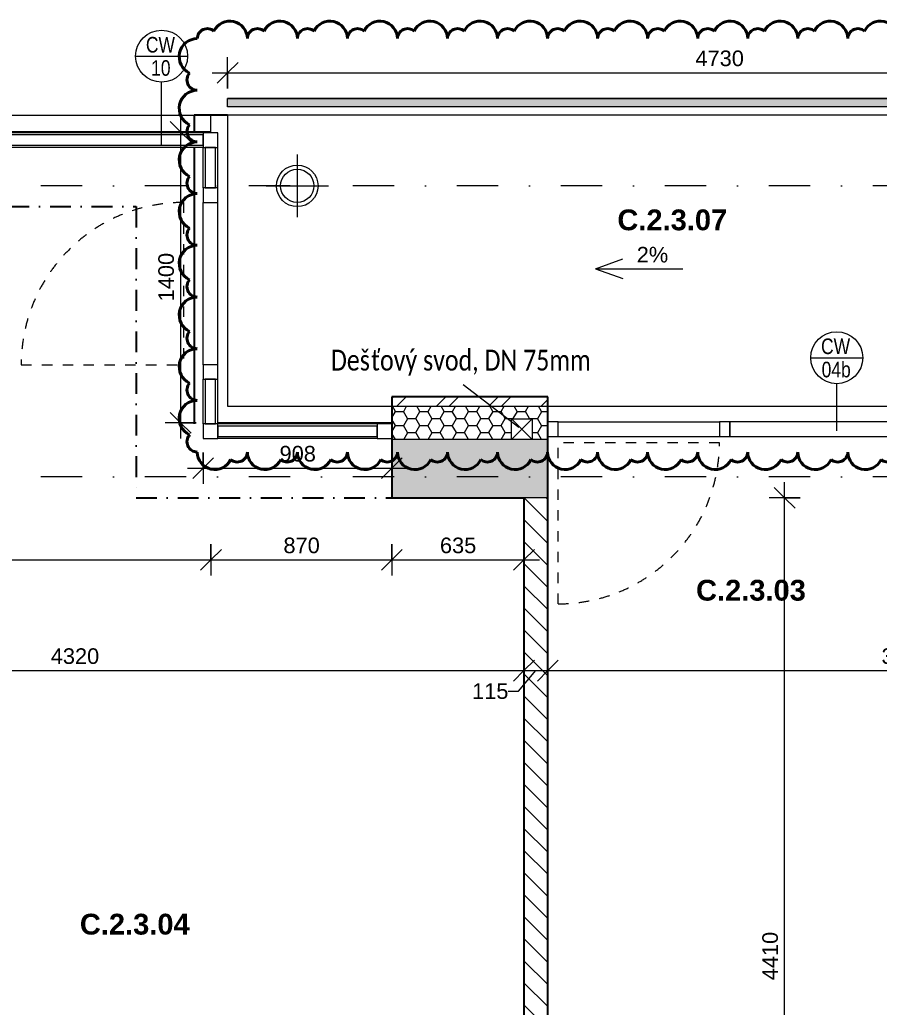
# Model space of a CAD drawing. Header units: millimetres. Extents: x -47720 to -5768, y -7799 to 13087.
# Drawn here: x -42939 to -38806, y 3698 to 8447 of the extents above; entities that cross this region are included whole.
import ezdxf

# ---------------------------------------------------------------- set-up
doc = ezdxf.new("R2010")
doc.units = ezdxf.units.MM
for name, pattern in [('HA_Dash_2mm-S1mm', [100, 50, -50]), ('HA_DashDot_10mm-S3mm', [500, 200, -150, 0, -150]), ('HA_DashDot_4mm-S1mm', [200, 100, -50, 0, -50])]:
    doc.linetypes.add(name, pattern=pattern)
for name, color, linetype, lineweight in [('A-____-____-DIMS', 9, 'Continuous', 5), ('A-____-____-DIMS-50', 9, 'Continuous', 5), ('A-AREA-____-IDEN', 9, 'Continuous', 9), ('A-AREA-____-OTLN', 9, 'Continuous', 5), ('A-DETL-____-THIN', 9, 'Continuous', 9), ('A-DOOR-____-OTLN', 9, 'Continuous', 9), ('A-FLOR-____-OTLN', 9, 'Continuous', 9), ('A-FLOR-____-OVHD', 9, 'HA_DashDot_4mm-S1mm', 25), ('A-FLOR-HRAL-OTLN', 9, 'Continuous', 9), ('A-GLAZ-CURT-MCUT', 9, 'Continuous', 5), ('A-GLAZ-CURT-OTLN', 9, 'Continuous', 5), ('A-GLAZ-CWMG-MCUT', 9, 'Continuous', 5), ('A-GLAZ-CWMG-OTLN', 9, 'Continuous', 5), ('A-WALL-____-IDEN', 9, 'Continuous', 9), ('A-WALL-____-MCUT', 9, 'Continuous', 25), ('A-WALL-____-PATT', 9, 'Continuous', 25), ('G-____-____-TEXT', 9, 'Continuous', 5), ('G-____-REVC-OTLN', 9, 'Continuous', 40), ('I-WALL-____-MCUT', 9, 'Continuous', 25), ('M-HVAC-DUCT-OTLN', 9, 'Continuous', 9), ('P-SANR-FIXT-OTLN', 9, 'Continuous', 9), ('S-GRID-____-OTLN', 9, 'Continuous', 5)]:
    doc.layers.add(name, color=color, linetype=linetype, lineweight=lineweight)
doc.styles.add('Arial_1', font='arial.ttf', dxfattribs={"height": 75})
doc.styles.add('Arial_2', font='arial.ttf', dxfattribs={"width": 0.8, "height": 75})
doc.styles.add('Arial_B', font='arialbd.ttf', dxfattribs={"height": 100})
doc.styles.add('Calibri', font='calibri.ttf', dxfattribs={"width": 0.8, "height": 100})
doc.dimstyles.new('Inner_Dimensions', dxfattribs={"dimscale": 304.8, "dimtxt": 76.519455, "dimasz": 0.328084, "dimexe": 0.246063, "dimexo": 0.0625, "dimgap": 0.032808, "dimtad": 1, "dimdec": 0, "dimzin": 0, "dimdsep": 46, "dimtxsty": 'Arial_1', "dimblk1": 'OBLIQUE', "dimblk2": 'OBLIQUE', "dimsah": 1, "dimcen": 0.09, "dimdle": 0.246063, "dimazin": 0, "dimtfac": 1, "dimtdec": 4, "dimtix": 1, "dimtmove": 0, "dimatfit": 3, "dimfxl": 0.246063, "dimfxlon": 1, "dimtvp": 1, "dimtolj": 1, "dimtzin": 0, "dimlwd": 9, "dimlwe": 9, "dimarcsym": 2})
doc.dimstyles.new('Inner_Dimensions_1', dxfattribs={"dimscale": 304.8, "dimtxt": 76.519455, "dimasz": 0.328084, "dimexe": 0.246063, "dimexo": 0.0625, "dimgap": 0.032808, "dimtad": 1, "dimdec": 0, "dimzin": 0, "dimdsep": 46, "dimtxsty": 'Arial_1', "dimblk1": 'OBLIQUE', "dimblk2": 'OBLIQUE', "dimsah": 1, "dimcen": 0.09, "dimdle": 0.246063, "dimazin": 0, "dimtfac": 1, "dimtdec": 4, "dimtix": 1, "dimtmove": 1, "dimatfit": 3, "dimfxl": 0.246063, "dimfxlon": 1, "dimtvp": 1, "dimtolj": 1, "dimtzin": 0, "dimlwd": 9, "dimlwe": 9, "dimarcsym": 2})

# ---------------------------------------------------------------- blocks, each defined once
blk = doc.blocks.new('System Panel - Glazed_50mm_Offset50-1462224-DPS_2NP-C')
at = {"layer": 'A-GLAZ-CURT-MCUT'}
for p, q in [((1228.7, 125), (-1228.7, 125)), ((-1228.7, 125), (-1228.7, 75)), ((1228.7, 75), (1228.7, 125)), ((-1228.7, 75), (1228.7, 75))]:
    blk.add_line(p, q, dxfattribs=at)
blk = doc.blocks.new('Rectangular Mullion - 70x70_Symetric_Offset0-1462222-DPS_2NP-C')
at = {"layer": 'A-GLAZ-CWMG-OTLN'}
for p, q in [((-42057.4, 7903.2), (-44514.9, 7903.2)), ((-42057.4, 7833.2), (-44514.9, 7833.2))]:
    blk.add_line(p, q, dxfattribs=at)
blk = doc.blocks.new('Rectangular Mullion - 70x70_Symetric_Offset0-1395025-DPS_2NP-C')
at = {"layer": 'A-GLAZ-CWMG-MCUT'}
for p, q in [((-70, -65), (0, -65)), ((-70, -135), (-70, -65)), ((0, -65), (0, -135)), ((0, -135), (-70, -135))]:
    blk.add_line(p, q, dxfattribs=at)
blk = doc.blocks.new('System Panel - Glazed_50mm_Offset50-1502124-DPS_2NP-C')
at = {"layer": 'A-GLAZ-CURT-MCUT'}
for p, q in [((97.5, 125), (-97.5, 125)), ((-97.5, 125), (-97.5, 75)), ((97.5, 75), (97.5, 125)), ((-97.5, 75), (97.5, 75))]:
    blk.add_line(p, q, dxfattribs=at)
blk = doc.blocks.new('Rectangular Mullion - 70x70_Symetric_Offset0-1502120-DPS_2NP-C')
at = {"layer": 'A-GLAZ-CWMG-OTLN'}
for p, q in [((-42057.4, 7638.2), (-42057.4, 7833.2)), ((-41987.4, 7638.2), (-41987.4, 7833.2))]:
    blk.add_line(p, q, dxfattribs=at)
blk = doc.blocks.new('Rectangular Mullion - 70x70_Symetric_Offset0-1501645-DPS_2NP-C')
at = {"layer": 'A-GLAZ-CWMG-MCUT'}
for p, q in [((-70, -65), (0, -65)), ((-70, -135), (-70, -65)), ((0, -65), (0, -135)), ((0, -135), (-70, -135))]:
    blk.add_line(p, q, dxfattribs=at)
blk = doc.blocks.new('Rectangular Mullion - 70x70_Symetric_Offset0-1501646-DPS_2NP-C')
at = {"layer": 'A-GLAZ-CWMG-MCUT'}
for p, q in [((0, -65), (-70, -65)), ((-70, -65), (-70, -135)), ((0, -135), (0, -65)), ((-70, -135), (0, -135))]:
    blk.add_line(p, q, dxfattribs=at)
blk = doc.blocks.new('System Panel - Glazed_50mm_Offset50-1462218-DPS_2NP-C')
at = {"layer": 'A-GLAZ-CURT-MCUT'}
for p, q in [((383.8, 125), (-383.8, 125)), ((-383.8, 125), (-383.8, 75)), ((383.8, 75), (383.8, 125)), ((-383.8, 75), (383.8, 75))]:
    blk.add_line(p, q, dxfattribs=at)
blk = doc.blocks.new('Rectangular Mullion - 70x70_Symetric_Offset0-1462216-DPS_2NP-C')
at = {"layer": 'A-GLAZ-CWMG-OTLN'}
for p, q in [((-41219.9, 6503.2), (-41987.4, 6503.2)), ((-41219.9, 6433.2), (-41987.4, 6433.2))]:
    blk.add_line(p, q, dxfattribs=at)
blk = doc.blocks.new('Rectangular Mullion - 70x70_Symetric_Offset0-1395026-DPS_2NP-C')
at = {"layer": 'A-GLAZ-CWMG-MCUT'}
for p, q in [((0, -65), (-70, -65)), ((-70, -65), (-70, -135)), ((0, -135), (0, -65)), ((-70, -135), (0, -135))]:
    blk.add_line(p, q, dxfattribs=at)
blk = doc.blocks.new('Top Rail Type - Top Rail_Internal_-1462503-DPS_2NP-C')
at = {"layer": 'A-FLOR-HRAL-OTLN'}
blk.add_hatch(color=256, dxfattribs=at).paths.add_polyline_path([(-37209.9, 8028.2), (-37209.9, 8068.2), (-41939.9, 8068.2), (-41939.9, 8028.2), (-37313.9, 8028.2)])
for p, q in [((-41939.9, 8028.2), (-41939.9, 8068.2)), ((-41939.9, 8068.2), (-37209.9, 8068.2)), ((-37209.9, 8028.2), (-41939.9, 8028.2)), ((-37209.9, 8068.2), (-37209.9, 8028.2))]:
    blk.add_line(p, q, dxfattribs=at)
blk = doc.blocks.new('Top Rail Type - Top Rail_Internal_-V8-DPS_2NP-C')
at = {"layer": 'A-FLOR-HRAL-OTLN'}
for p, q in [((-41939.9, 8028.2), (-41939.9, 8068.2)), ((-37209.9, 8068.2), (-41939.9, 8068.2)), ((-37209.9, 8028.2), (-41939.9, 8028.2)), ((-37209.9, 8028.2), (-37209.9, 8068.2))]:
    blk.add_line(p, q, dxfattribs=at)
blk = doc.blocks.new('Systémový panel - Sklo-1501127-DPS_2NP-C')
at = {"layer": 'A-GLAZ-CURT-MCUT'}
for p, q in [((787.5, 0), (-787.5, 0)), ((-787.5, 0), (-787.5, -70)), ((787.5, -70), (787.5, 0)), ((-787.5, -70), (787.5, -70))]:
    blk.add_line(p, q, dxfattribs=at)
blk = doc.blocks.new('Obdélníková příčel - 50x70mm EXT-1501128-DPS_2NP-C')
at = {"layer": 'A-GLAZ-CWMG-MCUT'}
for p, q in [((-50, 70), (0, 70)), ((-50, 0), (-50, 70)), ((0, 70), (0, 0)), ((0, 0), (-50, 0))]:
    blk.add_line(p, q, dxfattribs=at)
blk = doc.blocks.new('ABMV_CW_Single_Swing_Generic - Ex_Glass_SKLOPNE-1536050-DPS_2NP-C')
at = {"layer": 'A-DOOR-____-OTLN', "linetype": 'HA_Dash_2mm-S1mm', "lineweight": 5}
for p in [(387.5, 805), (-387.5, 30)]:
    blk.add_line(p, (387.5, 30), dxfattribs=at)
blk.add_arc((387.5, 30), 775, 90, 180, dxfattribs=at)
blk = doc.blocks.new('Obdélníková příčel - 50x70mm EXT-1501125-DPS_2NP-C')
at = {"layer": 'A-GLAZ-CWMG-OTLN'}
for p, q in [((-40349.9, 6513.2), (-39574.9, 6513.2)), ((-40349.9, 6443.2), (-39574.9, 6443.2))]:
    blk.add_line(p, q, dxfattribs=at)
blk = doc.blocks.new('Obdélníková příčel - 50x70mm EXT-1501126-DPS_2NP-C')
at = {"layer": 'A-GLAZ-CWMG-MCUT'}
for p, q in [((-25, 70), (25, 70)), ((-25, 0), (-25, 70)), ((25, 70), (25, 0)), ((25, 0), (-25, 0))]:
    blk.add_line(p, q, dxfattribs=at)
blk = doc.blocks.new('ABMV_CW_Single_Swing_Generic - Ex_Glass_SKLOPNE-1536051-DPS_2NP-C')
at = {"layer": 'A-DOOR-____-OTLN', "linetype": 'HA_Dash_2mm-S1mm', "lineweight": 5}
for p in [(-390, -30), (390, -810)]:
    blk.add_line(p, (390, -30), dxfattribs=at)
blk.add_arc((390, -30), 780, 180, 270, dxfattribs=at)
blk = doc.blocks.new('Rectangular Mullion - 70x70_Symetric_Offset0-1502155-DPS_2NP-C')
at = {"layer": 'A-GLAZ-CWMG-OTLN'}
for p, q in [((-42057.4, 6788.2), (-42057.4, 7568.2)), ((-41987.4, 6788.2), (-41987.4, 7568.2))]:
    blk.add_line(p, q, dxfattribs=at)
blk = doc.blocks.new('Rectangular Mullion - 70x70_Symetric_Offset0-1501643-DPS_2NP-C')
at = {"layer": 'A-GLAZ-CWMG-MCUT'}
for p, q in [((-35, -65), (35, -65)), ((-35, -135), (-35, -65)), ((35, -65), (35, -135)), ((35, -135), (-35, -135))]:
    blk.add_line(p, q, dxfattribs=at)
blk = doc.blocks.new('System Panel - Glazed_50mm_Offset50-1502159-DPS_2NP-C')
at = {"layer": 'A-GLAZ-CURT-MCUT'}
for p, q in [((107.5, 125), (-107.5, 125)), ((-107.5, 125), (-107.5, 75)), ((107.5, 75), (107.5, 125)), ((-107.5, 75), (107.5, 75))]:
    blk.add_line(p, q, dxfattribs=at)
blk = doc.blocks.new('Rectangular Mullion - 70x70_Symetric_Offset0-1502157-DPS_2NP-C')
at = {"layer": 'A-GLAZ-CWMG-OTLN'}
for p, q in [((-42057.4, 6503.2), (-42057.4, 6718.2)), ((-41987.4, 6503.2), (-41987.4, 6718.2))]:
    blk.add_line(p, q, dxfattribs=at)
blk = doc.blocks.new('LV_PF_GenericSymbol - Default-2092487-DPS_2NP-C')
at = {"layer": 'P-SANR-FIXT-OTLN'}
for p, q in [((0, 150), (0, -150)), ((-150, 0), (150, 0))]:
    blk.add_line(p, q, dxfattribs=at)
for radius in [100, 80]:
    blk.add_circle((0, 0), radius, dxfattribs=at)
blk = doc.blocks.new('DIMBLOCK72-DPS_2NP-C')
at = {"layer": 'A-____-____-DIMS-50', "lineweight": 9}
for p, q in [((-44834.9, 5391.9), (-44834.9, 5241.9)), ((-44834.9, 5316.9), (-44834.9, 5391.9)), ((-44834.9, 5316.9), (-44784.9, 5366.9)), ((-40514.9, 5391.9), (-40514.9, 5241.9)), ((-40514.9, 5316.9), (-40514.9, 5391.9)), ((-40514.9, 5316.9), (-40464.9, 5366.9)), ((-44834.9, 5316.9), (-44884.9, 5266.9)), ((-44834.9, 5316.9), (-40514.9, 5316.9)), ((-40514.9, 5316.9), (-40564.9, 5266.9))]:
    blk.add_line(p, q, dxfattribs=at)
at = {"layer": 'A-____-____-DIMS-50', "color": 0, "lineweight": 9, "insert": (-42790.3, 5424.3), "char_height": 75, "width": 276.883, "attachment_point": 1, "line_spacing_factor": 0.941778, "style": 'Arial_1'}
blk.add_mtext('4320', dxfattribs=at)
blk = doc.blocks.new('_Oblique')
at = {"color": 0, "linetype": 'ByBlock', "lineweight": -2}
blk.add_line((-0.5, -0.5), (0.5, 0.5), dxfattribs=at)
blk = doc.blocks.new('DIMBLOCK73-DPS_2NP-C')
at = {"layer": 'A-____-____-DIMS-50', "lineweight": 9}
for p, q in [((-40514.9, 5391.9), (-40514.9, 5241.9)), ((-40514.9, 5316.9), (-40514.9, 5391.9)), ((-40514.9, 5316.9), (-40464.9, 5366.9)), ((-40399.9, 5391.9), (-40399.9, 5241.9)), ((-40399.9, 5316.9), (-40399.9, 5391.9)), ((-40399.9, 5316.9), (-40349.9, 5366.9)), ((-40514.9, 5316.9), (-40564.9, 5266.9)), ((-40541.2, 5217.6), (-40457.4, 5316.9)), ((-40514.9, 5316.9), (-40399.9, 5316.9)), ((-40399.9, 5316.9), (-40449.9, 5266.9)), ((-40591.2, 5217.6), (-40541.2, 5217.6))]:
    blk.add_line(p, q, dxfattribs=at)
at = {"layer": 'A-____-____-DIMS-50', "color": 0, "lineweight": 9, "insert": (-40764.3, 5256.1), "char_height": 75, "width": 207.662, "attachment_point": 1, "line_spacing_factor": 0.941778, "style": 'Arial_1'}
blk.add_mtext('115', dxfattribs=at)
blk = doc.blocks.new('DIMBLOCK74-DPS_2NP-C')
at = {"layer": 'A-____-____-DIMS-50', "lineweight": 9}
for p, q in [((-40399.9, 5391.9), (-40399.9, 5241.9)), ((-40399.9, 5316.9), (-40399.9, 5391.9)), ((-40399.9, 5316.9), (-40349.9, 5366.9)), ((-36959.9, 5391.9), (-36959.9, 5241.9)), ((-36959.9, 5316.9), (-36959.9, 5391.9)), ((-36959.9, 5316.9), (-36909.9, 5366.9)), ((-40399.9, 5316.9), (-40449.9, 5266.9)), ((-40399.9, 5316.9), (-36959.9, 5316.9)), ((-36959.9, 5316.9), (-37009.9, 5266.9))]:
    blk.add_line(p, q, dxfattribs=at)
at = {"layer": 'A-____-____-DIMS-50', "color": 0, "lineweight": 9, "insert": (-38795.3, 5424.3), "char_height": 75, "width": 276.883, "attachment_point": 1, "line_spacing_factor": 0.941778, "style": 'Arial_1'}
blk.add_mtext('3440', dxfattribs=at)
blk = doc.blocks.new('DIMBLOCK106-DPS_2NP-C')
at = {"layer": 'A-____-____-DIMS-50', "lineweight": 9}
for p, q in [((-39261.4, 1738.2), (-39261.4, 6223.2)), ((-39261.4, 6148.2), (-39311.4, 6198.2)), ((-39186.4, 6148.2), (-39336.4, 6148.2)), ((-39261.4, 6148.2), (-39211.4, 6098.2)), ((-39261.4, 6148.2), (-39186.4, 6148.2)), ((-39261.4, 1738.2), (-39311.4, 1788.2)), ((-39336.4, 1738.2), (-39186.4, 1738.2)), ((-39261.4, 1738.2), (-39336.4, 1738.2)), ((-39261.4, 1738.2), (-39211.4, 1688.2))]:
    blk.add_line(p, q, dxfattribs=at)
at = {"layer": 'A-____-____-DIMS-50', "color": 0, "lineweight": 9, "insert": (-39368.8, 3827.8), "char_height": 75, "width": 276.883, "attachment_point": 1, "rotation": 90, "line_spacing_factor": 0.941778, "style": 'Arial_1'}
blk.add_mtext('4410', dxfattribs=at)
blk = doc.blocks.new('HA_TAG_cWA - Default-922888-DPS_2NP-C')
at = {"layer": 'A-WALL-____-IDEN'}
blk.add_line((-2.5, 0), (2.5, 0), dxfattribs=at)
blk.add_circle((0, 0), 2.5, dxfattribs=at)
blk = doc.blocks.new('DIMBLOCK189-DPS_2NP-C')
at = {"layer": 'A-____-____-DIMS-50', "lineweight": 9}
for p, q in [((-42165.9, 7983.2), (-42165.9, 6433.2)), ((-42165.9, 7908.2), (-42215.9, 7958.2)), ((-42090.9, 7908.2), (-42240.9, 7908.2)), ((-42165.9, 7908.2), (-42115.9, 7858.2)), ((-42165.9, 7908.2), (-42090.9, 7908.2)), ((-42165.9, 6508.2), (-42215.9, 6558.2)), ((-42090.9, 6508.2), (-42240.9, 6508.2)), ((-42165.9, 6508.2), (-42115.9, 6458.2)), ((-42165.9, 6508.2), (-42090.9, 6508.2))]:
    blk.add_line(p, q, dxfattribs=at)
at = {"layer": 'A-____-____-DIMS-50', "color": 0, "lineweight": 9, "insert": (-42273.2, 7092.8), "char_height": 75, "width": 276.883, "attachment_point": 1, "rotation": 90, "line_spacing_factor": 0.941778, "style": 'Arial_1'}
blk.add_mtext('1400', dxfattribs=at)
blk = doc.blocks.new('DIMBLOCK191-DPS_2NP-C')
at = {"layer": 'A-____-____-DIMS-50', "lineweight": 9}
for p, q in [((-44584.9, 5924.4), (-44584.9, 5774.4)), ((-44584.9, 5849.4), (-44584.9, 5924.4)), ((-44584.9, 5849.4), (-44534.9, 5899.4)), ((-42019.9, 5924.4), (-42019.9, 5774.4)), ((-42019.9, 5849.4), (-42019.9, 5924.4)), ((-42019.9, 5849.4), (-41969.9, 5899.4)), ((-44584.9, 5849.4), (-44634.9, 5799.4)), ((-44584.9, 5849.4), (-42019.9, 5849.4)), ((-42019.9, 5849.4), (-42069.9, 5799.4))]:
    blk.add_line(p, q, dxfattribs=at)
at = {"layer": 'A-____-____-DIMS-50', "color": 0, "lineweight": 9, "insert": (-43417.8, 5956.8), "char_height": 75, "width": 276.883, "attachment_point": 1, "line_spacing_factor": 0.941778, "style": 'Arial_1'}
blk.add_mtext('2565', dxfattribs=at)
blk = doc.blocks.new('DIMBLOCK192-DPS_2NP-C')
at = {"layer": 'A-____-____-DIMS-50', "lineweight": 9}
for p, q in [((-42019.9, 5924.4), (-42019.9, 5774.4)), ((-42019.9, 5849.4), (-42019.9, 5924.4)), ((-42019.9, 5849.4), (-41969.9, 5899.4)), ((-41149.9, 5924.4), (-41149.9, 5774.4)), ((-41149.9, 5849.4), (-41149.9, 5924.4)), ((-41149.9, 5849.4), (-41099.9, 5899.4)), ((-42019.9, 5849.4), (-42069.9, 5799.4)), ((-42019.9, 5849.4), (-41149.9, 5849.4)), ((-41149.9, 5849.4), (-41199.9, 5799.4))]:
    blk.add_line(p, q, dxfattribs=at)
at = {"layer": 'A-____-____-DIMS-50', "color": 0, "lineweight": 9, "insert": (-41671.4, 5956.8), "char_height": 75, "width": 207.662, "attachment_point": 1, "line_spacing_factor": 0.941778, "style": 'Arial_1'}
blk.add_mtext('870', dxfattribs=at)
blk = doc.blocks.new('DIMBLOCK193-DPS_2NP-C')
at = {"layer": 'A-____-____-DIMS-50', "lineweight": 9}
for p, q in [((-41149.9, 5924.4), (-41149.9, 5774.4)), ((-41149.9, 5849.4), (-41149.9, 5924.4)), ((-41149.9, 5849.4), (-41099.9, 5899.4)), ((-40514.9, 5924.4), (-40514.9, 5774.4)), ((-40514.9, 5849.4), (-40514.9, 5924.4)), ((-40514.9, 5849.4), (-40464.9, 5899.4)), ((-41149.9, 5849.4), (-41199.9, 5799.4)), ((-41149.9, 5849.4), (-40439.9, 5849.4)), ((-40514.9, 5849.4), (-40564.9, 5799.4))]:
    blk.add_line(p, q, dxfattribs=at)
at = {"layer": 'A-____-____-DIMS-50', "color": 0, "lineweight": 9, "insert": (-40918.9, 5956.8), "char_height": 75, "width": 207.662, "attachment_point": 1, "line_spacing_factor": 0.941778, "style": 'Arial_1'}
blk.add_mtext('635', dxfattribs=at)
blk = doc.blocks.new('DIMBLOCK266-DPS_2NP-C')
at = {"layer": 'A-____-____-DIMS-50', "lineweight": 9}
for p, q in [((-42057.4, 6365.5), (-42057.4, 6215.5)), ((-42057.4, 6290.5), (-42057.4, 6365.5)), ((-41149.9, 6365.5), (-41149.9, 6215.5)), ((-41149.9, 6290.5), (-41149.9, 6365.5)), ((-42057.4, 6290.5), (-42007.4, 6340.5)), ((-41149.9, 6290.5), (-41099.9, 6340.5)), ((-42132.4, 6290.5), (-41074.9, 6290.5)), ((-42057.4, 6290.5), (-42107.4, 6240.5)), ((-41149.9, 6290.5), (-41199.9, 6240.5))]:
    blk.add_line(p, q, dxfattribs=at)
at = {"layer": 'A-____-____-DIMS-50', "color": 0, "lineweight": 9, "insert": (-41690.2, 6397.8), "char_height": 75, "width": 207.662, "attachment_point": 1, "line_spacing_factor": 0.941778, "style": 'Arial_1'}
blk.add_mtext('908', dxfattribs=at)
blk = doc.blocks.new('DIMBLOCK267-DPS_2NP-C')
at = {"layer": 'A-____-____-DIMS-50', "lineweight": 9}
for p, q in [((-41939.9, 8116.6), (-41939.9, 8266.6)), ((-37209.9, 8116.6), (-37209.9, 8266.6)), ((-41939.9, 8191.6), (-41889.9, 8241.6)), ((-37209.9, 8191.6), (-37159.9, 8241.6)), ((-42014.9, 8191.6), (-37134.9, 8191.6)), ((-41939.9, 8191.6), (-41989.9, 8141.6)), ((-41939.9, 8191.6), (-41939.9, 8116.6)), ((-37209.9, 8191.6), (-37259.9, 8141.6)), ((-37209.9, 8191.6), (-37209.9, 8116.6))]:
    blk.add_line(p, q, dxfattribs=at)
at = {"layer": 'A-____-____-DIMS-50', "color": 0, "lineweight": 9, "insert": (-39690.3, 8299), "char_height": 75, "width": 276.883, "attachment_point": 1, "line_spacing_factor": 0.941778, "style": 'Arial_1'}
blk.add_mtext('4730', dxfattribs=at)
blk = doc.blocks.new('Family - ___-2093517-DPS_2NP-C')
at = {"layer": 'G-____-REVC-OTLN'}
for centre, radius, start, end in [((-41929.2, 8356.2), 84.2, 0, 154.7912), ((-41688.6, 8356.2), 84.2, 0, 154.7912), ((-41448, 8356.2), 84.2, 0, 154.7912), ((-41207.3, 8356.2), 84.2, 0, 154.7912), ((-40966.7, 8356.2), 84.2, 0, 154.7912), ((-40726.1, 8356.2), 84.2, 0, 154.7912), ((-40485.5, 8356.2), 84.2, 0, 154.7912), ((-40244.9, 8356.2), 84.2, 0, 154.7912), ((-40004.3, 8356.2), 84.2, 0, 154.7912), ((-39763.7, 8356.2), 84.2, 0, 154.7912), ((-39523, 8356.2), 84.2, 0, 154.7912), ((-39282.4, 8356.2), 84.2, 0, 154.7912), ((-39041.8, 8356.2), 84.2, 0, 154.7912), ((-38801.2, 8356.2), 84.2, 0, 154.7912), ((-38560.6, 8356.2), 84.2, 0, 154.7912), ((-38320, 8356.2), 84.2, 0, 154.7912), ((-38079.4, 8356.2), 84.2, 0, 154.7912), ((-37838.7, 8356.2), 84.2, 0, 154.7912), ((-37598.1, 8356.2), 84.2, 0, 154.7912), ((-37357.5, 8356.2), 84.2, 0, 154.7912), ((-37116.9, 8356.2), 84.2, 0, 154.7912), ((-42037.5, 8356.2), 48.1, 48.1897, 180), ((-41796.8, 8356.2), 48.1, 48.1897, 180), ((-41556.2, 8356.2), 48.1, 48.1897, 180), ((-41315.6, 8356.2), 48.1, 48.1897, 180), ((-41075, 8356.2), 48.1, 48.1897, 180), ((-40834.4, 8356.2), 48.1, 48.1897, 180), ((-40593.8, 8356.2), 48.1, 48.1897, 180), ((-40353.2, 8356.2), 48.1, 48.1897, 180), ((-40112.6, 8356.2), 48.1, 48.1897, 180), ((-39871.9, 8356.2), 48.1, 48.1897, 180), ((-39631.3, 8356.2), 48.1, 48.1897, 180), ((-39390.7, 8356.2), 48.1, 48.1897, 180), ((-39150.1, 8356.2), 48.1, 48.1897, 180), ((-38909.5, 8356.2), 48.1, 48.1897, 180), ((-38668.9, 8356.2), 48.1, 48.1897, 180), ((-38428.3, 8356.2), 48.1, 48.1897, 180), ((-38187.6, 8356.2), 48.1, 48.1897, 180), ((-37947, 8356.2), 48.1, 48.1897, 180), ((-37706.4, 8356.2), 48.1, 48.1897, 180), ((-37465.8, 8356.2), 48.1, 48.1897, 180), ((-37225.2, 8356.2), 48.1, 48.1897, 180), ((-42085.6, 8269.2), 87, 90, 244.7912), ((-37032.7, 8306.5), 49.7, 318.1897, 90), ((-37032.7, 8194.7), 87, 270, 64.7912), ((-42085.6, 8157.4), 49.7, 138.1897, 270), ((-42085.6, 8020.7), 87, 90, 244.7912), ((-37032.7, 8058), 49.7, 318.1897, 90), ((-37032.7, 7946.2), 87, 270, 64.7912), ((-42085.6, 7908.9), 49.7, 138.1897, 270), ((-42085.6, 7772.2), 87, 90, 244.7912), ((-37032.7, 7809.5), 49.7, 318.1897, 90), ((-37032.7, 7697.7), 87, 270, 64.7912), ((-42085.6, 7660.4), 49.7, 138.1897, 270), ((-42085.6, 7523.7), 87, 90, 244.7912), ((-37032.7, 7561), 49.7, 318.1897, 90), ((-37032.7, 7449.2), 87, 270, 64.7912), ((-42085.6, 7411.9), 49.7, 138.1897, 270), ((-42085.6, 7275.2), 87, 90, 244.7912), ((-37032.7, 7312.5), 49.7, 318.1897, 90), ((-37032.7, 7200.7), 87, 270, 64.7912), ((-42085.6, 7163.4), 49.7, 138.1897, 270), ((-42085.6, 7026.7), 87, 90, 244.7912), ((-37032.7, 7064), 49.7, 318.1897, 90), ((-37032.7, 6952.2), 87, 270, 64.7912), ((-42085.6, 6914.9), 49.7, 138.1897, 270), ((-42085.6, 6778.2), 87, 90, 244.7912), ((-37032.7, 6815.5), 49.7, 318.1897, 90), ((-37032.7, 6703.7), 87, 270, 64.7912), ((-42085.6, 6666.4), 49.7, 138.1897, 270), ((-42085.6, 6529.7), 87, 90, 244.7912), ((-37032.7, 6567), 49.7, 318.1897, 90), ((-37032.7, 6455.2), 87, 270, 64.7912), ((-42085.6, 6417.9), 49.7, 138.1897, 270), ((-42001.4, 6368.2), 84.2, 180, 334.7912), ((-41893.1, 6368.2), 48.1, 228.1897, 0), ((-41760.8, 6368.2), 84.2, 180, 334.7912), ((-41652.5, 6368.2), 48.1, 228.1897, 0), ((-41520.1, 6368.2), 84.2, 180, 334.7912), ((-41411.9, 6368.2), 48.1, 228.1897, 0), ((-41279.5, 6368.2), 84.2, 180, 334.7912), ((-41171.3, 6368.2), 48.1, 228.1897, 0), ((-41038.9, 6368.2), 84.2, 180, 334.7912), ((-40930.6, 6368.2), 48.1, 228.1897, 0), ((-40798.3, 6368.2), 84.2, 180, 334.7912), ((-40690, 6368.2), 48.1, 228.1897, 0), ((-40557.7, 6368.2), 84.2, 180, 334.7912), ((-40449.4, 6368.2), 48.1, 228.1897, 0), ((-40317.1, 6368.2), 84.2, 180, 334.7912), ((-40208.8, 6368.2), 48.1, 228.1897, 0), ((-40076.5, 6368.2), 84.2, 180, 334.7912), ((-39968.2, 6368.2), 48.1, 228.1897, 0), ((-39835.8, 6368.2), 84.2, 180, 334.7912), ((-39727.6, 6368.2), 48.1, 228.1897, 0), ((-39595.2, 6368.2), 84.2, 180, 334.7912), ((-39487, 6368.2), 48.1, 228.1897, 0), ((-39354.6, 6368.2), 84.2, 180, 334.7912), ((-39246.3, 6368.2), 48.1, 228.1897, 0), ((-39114, 6368.2), 84.2, 180, 334.7912), ((-39005.7, 6368.2), 48.1, 228.1897, 0), ((-38873.4, 6368.2), 84.2, 180, 334.7912), ((-38765.1, 6368.2), 48.1, 228.1897, 0), ((-38632.8, 6368.2), 84.2, 180, 334.7912), ((-38524.5, 6368.2), 48.1, 228.1897, 0), ((-38392.2, 6368.2), 84.2, 180, 334.7912), ((-38283.9, 6368.2), 48.1, 228.1897, 0), ((-38151.5, 6368.2), 84.2, 180, 334.7912), ((-38043.3, 6368.2), 48.1, 228.1897, 0), ((-37910.9, 6368.2), 84.2, 180, 334.7912), ((-37802.7, 6368.2), 48.1, 228.1897, 0), ((-37670.3, 6368.2), 84.2, 180, 334.7912), ((-37562, 6368.2), 48.1, 228.1897, 0), ((-37429.7, 6368.2), 84.2, 180, 334.7912), ((-37321.4, 6368.2), 48.1, 228.1897, 0), ((-37189.1, 6368.2), 84.2, 180, 334.7912), ((-37080.8, 6368.2), 48.1, 228.1897, 0)]:
    blk.add_arc(centre, radius, start, end, dxfattribs=at)

msp = doc.modelspace()

# ---------------------------------------------------------------- hatches: boundary and pattern name
at = {"layer": 'A-WALL-____-PATT', "lineweight": 5}
h = msp.add_hatch(dxfattribs=at)
h.set_pattern_fill('FP_4', color=256, style=0, pattern_type=2)
h.set_pattern_definition([(45, (0, 0), (-125.7236, 125.7236), []), (45, (0, 190.5), (-125.7236, 125.7236), [])])
h.paths.add_polyline_path([(-37313.9, 6588.2), (-37149.9, 6588.2), (-37149.9, 6633.2), (-37899.9, 6633.2), (-37899.9, 6588.2)])
h.paths.add_polyline_path([(-40399.9, 6588.2), (-40399.9, 6633.2), (-41149.9, 6633.2), (-41149.9, 6588.2), (-40707.2, 6588.2)])
h = msp.add_hatch(dxfattribs=at)
h.set_pattern_fill('FP_5', color=256, style=0, pattern_type=2)
h.set_pattern_definition([(0, (0, 0), (58.594, 33.829), [39.062, -78.125]), (120, (0, 0), (-58.593773, 33.829393), [39.062, -78.125]), (60, (0, 0), (0.000227, 67.658393), [0, -78.125, 39.062, 0])])
h.paths.add_polyline_path([(-40474.9, 6428.2), (-40399.9, 6428.2), (-40399.9, 6588.2), (-41149.9, 6588.2), (-41149.9, 6428.2), (-40574.9, 6428.2)])
h.paths.add_polyline_path([(-40474.9, 6428.5), (-40574.9, 6428.5), (-40574.9, 6528.5), (-40474.9, 6528.5)])
at = {"layer": 'A-WALL-____-PATT', "lineweight": 9}
msp.add_hatch(color=256, dxfattribs=at).paths.add_polyline_path([(-40399.9, 6148.2), (-40399.9, 6428.2), (-41149.9, 6428.2), (-41149.9, 6148.2), (-40514.9, 6148.2)])
at = {"layer": 'A-WALL-____-PATT', "lineweight": 5}
h = msp.add_hatch(dxfattribs=at)
h.set_pattern_fill('FP_3', color=256, style=0, pattern_type=2)
h.set_pattern_definition([(135, (0, 0), (-53.03301, -53.03301), [])])
h.paths.add_polyline_path([(-40399.9, 1738.2), (-40399.9, 6148.2), (-40514.9, 6148.2), (-40514.9, 1738.2)])

# ---------------------------------------------------------------- linework, layer by layer
at = {"layer": 'A-AREA-____-OTLN', "lineweight": 25}
for p, q in [((-41939.9, 7988.2), (-42099.9, 7988.2)), ((-42099.9, 7988.2), (-42099.9, 7903.2)), ((-42099.9, 7833.2), (-42099.9, 6503.2))]:
    msp.add_line(p, q, dxfattribs=at)
at = {"layer": 'A-DETL-____-THIN'}
for q in [(-40039.8, 7297.8), (-39751.3, 7249.9), (-40039.8, 7202)]:
    msp.add_line((-40171.3, 7249.9), q, dxfattribs=at)
at = {"layer": 'A-FLOR-____-OTLN'}
for p, q in [((-44584.9, 7988.2), (-42100, 7988.2)), ((-42019.9, 7908.2), (-42019.9, 7988.2)), ((-41939.9, 7988.2), (-41939.9, 6588.2)), ((-37194.9, 7988.2), (-41939.9, 7988.2)), ((-42019.9, 7908.2), (-44584.9, 7908.2)), ((-42019.9, 7903.2), (-42019.9, 7908.2)), ((-41939.9, 6588.2), (-41149.9, 6588.2)), ((-40399.9, 6588.2), (-37899.9, 6588.2)), ((-41149.9, 6508.2), (-41987.4, 6508.2))]:
    msp.add_line(p, q, dxfattribs=at)
at = {"layer": 'A-FLOR-____-OVHD'}
for p, q in [((-45194.9, 7548.2), (-42379.9, 7548.2)), ((-42379.9, 7548.2), (-42379.9, 6148.2)), ((-42379.9, 6148.2), (-41084.9, 6148.2))]:
    msp.add_line(p, q, dxfattribs=at)
at = {"layer": 'A-WALL-____-IDEN'}
for p, q in [((-42257.2, 7847.1), (-42257.2, 8147)), ((-39010.7, 6470.7), (-39010.7, 6696.9))]:
    msp.add_line(p, q, dxfattribs=at)
at = {"layer": 'A-WALL-____-MCUT'}
for p, q in [((-40399.9, 6633.2), (-41149.9, 6633.2)), ((-41149.9, 6633.2), (-41149.9, 6428.2)), ((-40399.9, 6428.2), (-40399.9, 6633.2))]:
    msp.add_line(p, q, dxfattribs=at)
at = {"layer": 'A-WALL-____-MCUT', "lineweight": 9}
for p, q in [((-41149.9, 6588.2), (-40399.9, 6588.2)), ((-40399.9, 6428.2), (-41149.9, 6428.2)), ((-40399.9, 6148.2), (-40514.9, 6148.2))]:
    msp.add_line(p, q, dxfattribs=at)
at = {"layer": 'G-____-____-TEXT', "color": 250, "lineweight": 9}
msp.add_line((-40538.8, 6486.2), (-40806.8, 6692.1), dxfattribs=at)
at = {"layer": 'I-WALL-____-MCUT'}
for p, q in [((-41149.9, 6428.2), (-41149.9, 6148.2)), ((-40399.9, 1738.2), (-40399.9, 6428.2)), ((-41149.9, 6148.2), (-40514.9, 6148.2)), ((-40514.9, 6148.2), (-40514.9, 1738.2))]:
    msp.add_line(p, q, dxfattribs=at)
at = {"layer": 'M-HVAC-DUCT-OTLN', "lineweight": 5}
for p, q in [((-40474.9, 6428.5), (-40574.9, 6528.5)), ((-40474.9, 6528.5), (-40574.9, 6428.5)), ((-40574.9, 6528.5), (-40474.9, 6528.5)), ((-40574.9, 6428.5), (-40574.9, 6528.5)), ((-40474.9, 6528.5), (-40474.9, 6428.5)), ((-40474.9, 6428.5), (-40574.9, 6428.5))]:
    msp.add_line(p, q, dxfattribs=at)
at = {"layer": 'S-GRID-____-OTLN', "linetype": 'HA_DashDot_10mm-S3mm', "lineweight": 9}
for p, q in [((-22634.8, 7648.2), (-46120.1, 7648.2)), ((-22634.8, 6248.2), (-46120.1, 6248.2))]:
    msp.add_line(p, q, dxfattribs=at)

# ---------------------------------------------------------------- block references
at = {"layer": 'A-DOOR-____-OTLN'}
for name, p, rotation in [('ABMV_CW_Single_Swing_Generic - Ex_Glass_SKLOPNE-1536051-DPS_2NP-C', (-42122.4, 7178.2), 269.9999999999996), ('ABMV_CW_Single_Swing_Generic - Ex_Glass_SKLOPNE-1536050-DPS_2NP-C', (-39962.4, 6443.2), 180)]:
    msp.add_blockref(name, p, dxfattribs=dict(at, rotation=rotation))
at = {"layer": 'A-FLOR-HRAL-OTLN'}
for name in ['Top Rail Type - Top Rail_Internal_-1462503-DPS_2NP-C', 'Top Rail Type - Top Rail_Internal_-V8-DPS_2NP-C']:
    msp.add_blockref(name, (0, 0), dxfattribs=at)
at = {"layer": 'A-GLAZ-CURT-OTLN'}
for name, p in [('System Panel - Glazed_50mm_Offset50-1462224-DPS_2NP-C', (-43286.2, 7768.2)), ('System Panel - Glazed_50mm_Offset50-1462218-DPS_2NP-C', (-41603.7, 6368.2))]:
    msp.add_blockref(name, p, dxfattribs=at)
for name, p, rotation in [('System Panel - Glazed_50mm_Offset50-1502124-DPS_2NP-C', (-42122.4, 7735.7), 269.9999999999996), ('System Panel - Glazed_50mm_Offset50-1502159-DPS_2NP-C', (-42122.4, 6610.7), 269.9999999999996), ('Systémový panel - Sklo-1501127-DPS_2NP-C', (-38737.4, 6443.2), 180)]:
    msp.add_blockref(name, p, dxfattribs=dict(at, rotation=rotation))
at = {"layer": 'A-GLAZ-CWMG-OTLN'}
for name in ['Rectangular Mullion - 70x70_Symetric_Offset0-1462222-DPS_2NP-C', 'Rectangular Mullion - 70x70_Symetric_Offset0-1502120-DPS_2NP-C', 'Rectangular Mullion - 70x70_Symetric_Offset0-1502155-DPS_2NP-C', 'Rectangular Mullion - 70x70_Symetric_Offset0-1502157-DPS_2NP-C', 'Obdélníková příčel - 50x70mm EXT-1501125-DPS_2NP-C', 'Rectangular Mullion - 70x70_Symetric_Offset0-1462216-DPS_2NP-C']:
    msp.add_blockref(name, (0, 0), dxfattribs=at)
at = {"layer": 'A-GLAZ-CWMG-OTLN', "extrusion": (0, 0, -1)}
for name, p, rotation in [('Rectangular Mullion - 70x70_Symetric_Offset0-1395025-DPS_2NP-C', (41987.4, 7768.2), 180), ('Rectangular Mullion - 70x70_Symetric_Offset0-1501643-DPS_2NP-C', (42122.4, 7603.2), 270.0000000000004), ('Rectangular Mullion - 70x70_Symetric_Offset0-1501643-DPS_2NP-C', (42122.4, 6753.2), 270.0000000000004), ('Rectangular Mullion - 70x70_Symetric_Offset0-1501645-DPS_2NP-C', (42122.4, 6433.2), 270.0000000000004), ('Rectangular Mullion - 70x70_Symetric_Offset0-1395025-DPS_2NP-C', (41149.9, 6368.2), 180)]:
    msp.add_blockref(name, p, dxfattribs=dict(at, rotation=rotation))
at = {"layer": 'A-GLAZ-CWMG-OTLN'}
for name, p, rotation in [('Rectangular Mullion - 70x70_Symetric_Offset0-1501646-DPS_2NP-C', (-42122.4, 7903.2), 89.9999999999996), ('Rectangular Mullion - 70x70_Symetric_Offset0-1395026-DPS_2NP-C', (-42057.4, 6368.2), 180)]:
    msp.add_blockref(name, p, dxfattribs=dict(at, rotation=rotation))
at = {"layer": 'A-GLAZ-CWMG-OTLN', "extrusion": (0, 0, -1)}
for name, p in [('Obdélníková příčel - 50x70mm EXT-1501128-DPS_2NP-C', (40399.9, 6443.2)), ('Obdélníková příčel - 50x70mm EXT-1501126-DPS_2NP-C', (39549.9, 6443.2))]:
    msp.add_blockref(name, p, dxfattribs=at)
at = {"layer": 'A-WALL-____-IDEN', "xscale": 49.99999999999998, "yscale": 49.99999999999998, "zscale": 49.99999999999998}
for p in [(-42257.2, 8272), (-39010.7, 6821.9)]:
    msp.add_blockref('HA_TAG_cWA - Default-922888-DPS_2NP-C', p, dxfattribs=at)
at = {"layer": 'G-____-REVC-OTLN'}
msp.add_blockref('Family - ___-2093517-DPS_2NP-C', (0, 0), dxfattribs=at)
at = {"layer": 'P-SANR-FIXT-OTLN'}
msp.add_blockref('LV_PF_GenericSymbol - Default-2092487-DPS_2NP-C', (-41604.9, 7648.2), dxfattribs=at)

# ---------------------------------------------------------------- texts
at = {"layer": 'A-AREA-____-IDEN', "lineweight": 5, "char_height": 100, "width": 653.375, "attachment_point": 1, "style": 'Arial_B'}
for s, insert in [('C.2.3.07', (-40065.6, 7534.7)), ('C.2.3.03', (-39687.3, 5753.7)), ('C.2.3.04', (-42650.4, 4147.8))]:
    msp.add_mtext(s, dxfattribs=dict(at, insert=insert))
at = {"layer": 'A-WALL-____-IDEN', "lineweight": 5, "char_height": 75, "attachment_point": 1, "style": 'Arial_2'}
for s, insert, width in [('CW', (-42332.7, 8364.3), 176.371), ('10', (-42307.5, 8252.5), 115.443), ('CW', (-39086.2, 6914.2), 176.371), ('04b', (-39083.4, 6802.4), 169.958)]:
    msp.add_mtext(s, dxfattribs=dict(at, insert=insert, width=width))
at = {"layer": 'G-____-____-TEXT', "color": 7, "lineweight": 9, "attachment_point": 1}
for s, insert, char_height, width, style in [('2%', (-39972.6, 7354.8), 75, 184.388, 'Arial_1'), ('Deš', (-41443.2, 6859.9), 100, 234.093, 'Calibri'), ('ťový svod, DN 75mm', (-41250, 6859.9), 100, 1305.147, 'Calibri')]:
    msp.add_mtext(s, dxfattribs=dict(at, insert=insert, char_height=char_height, width=width, style=style))

# ---------------------------------------------------------------- dimensions: what is measured, and where the dimension line sits
at = {"layer": 'A-____-____-DIMS', "lineweight": 9}
for base, p1, p2, override, picture, middle in [((-37209.9, 8191.6), (-41939.9, 8116.6), (-37209.9, 8116.6), {"dimpost": '<>', "dimfxl": 4730}, 'DIMBLOCK267-DPS_2NP-C', (-39574.9, 8239.9)), ((-41149.9022, 6290.4543), (-42057.4408, 6365.4543), (-41149.9022, 6365.4543), {"dimpost": '<>', "dimfxl": 907.53854}, 'DIMBLOCK266-DPS_2NP-C', (-41603.6715, 6338.7472)), ((-42019.9, 5849.4), (-44584.9, 5924.4), (-42019.9, 5924.4), {"dimpost": '<>', "dimfxl": 2565.009346}, 'DIMBLOCK191-DPS_2NP-C', (-43302.4, 5897.7)), ((-41149.9, 5849.4), (-42019.9, 5924.4), (-41149.9, 5924.4), {"dimpost": '<>', "dimfxl": 869.990654}, 'DIMBLOCK192-DPS_2NP-C', (-41584.9, 5897.7)), ((-40514.9, 5849.4), (-41149.9, 5924.4), (-40514.9, 5924.4), {"dimpost": '<>', "dimfxl": 635}, 'DIMBLOCK193-DPS_2NP-C', (-40832.4, 5897.8)), ((-40514.9, 5316.9), (-44834.9, 5391.9), (-40514.9, 5391.9), {"dimpost": '<>', "dimfxl": 4320}, 'DIMBLOCK72-DPS_2NP-C', (-42674.9, 5365.2)), ((-36959.9, 5316.9), (-40399.9, 5391.9), (-36959.9, 5391.9), {"dimpost": '<>', "dimfxl": 3440}, 'DIMBLOCK74-DPS_2NP-C', (-38679.9, 5365.2))]:
    dim = msp.add_linear_dim(base=base, p1=p1, p2=p2, dimstyle='Inner_Dimensions', override=override, dxfattribs=at)
    dim.commit()
    dim.dimension.update_dxf_attribs({"geometry": picture, "text_midpoint": middle})
for base, p1, p2, override, picture, middle in [((-42165.9, 6508.2), (-42090.9, 7908.2), (-42090.9, 6508.2), {"dimpost": '<>', "dimfxl": 1400}, 'DIMBLOCK189-DPS_2NP-C', (-42214.1, 7208.2)), ((-39261.4, 6148.2), (-39336.4, 1738.2), (-39186.4, 6148.2), {"dimpost": '<>', "dimfxl": 4412.550283}, 'DIMBLOCK106-DPS_2NP-C', (-39309.7, 3943.2))]:
    dim = msp.add_linear_dim(base=base, p1=p1, p2=p2, angle=90, dimstyle='Inner_Dimensions', override=override, dxfattribs=at)
    dim.commit()
    dim.dimension.update_dxf_attribs({"geometry": picture, "text_midpoint": middle})
dim = msp.add_linear_dim(base=(-40399.9, 5316.9), p1=(-40514.9, 5391.9), p2=(-40399.9, 5391.9), dimstyle='Inner_Dimensions_1', override={"dimpost": '<>', "dimfxl": 115}, dxfattribs=at)
dim.commit()
dim.dimension.update_dxf_attribs({"geometry": 'DIMBLOCK73-DPS_2NP-C', "text_midpoint": (-40660.5, 5206.1), "dimtype": 160})

doc.saveas('drawing.dxf')
